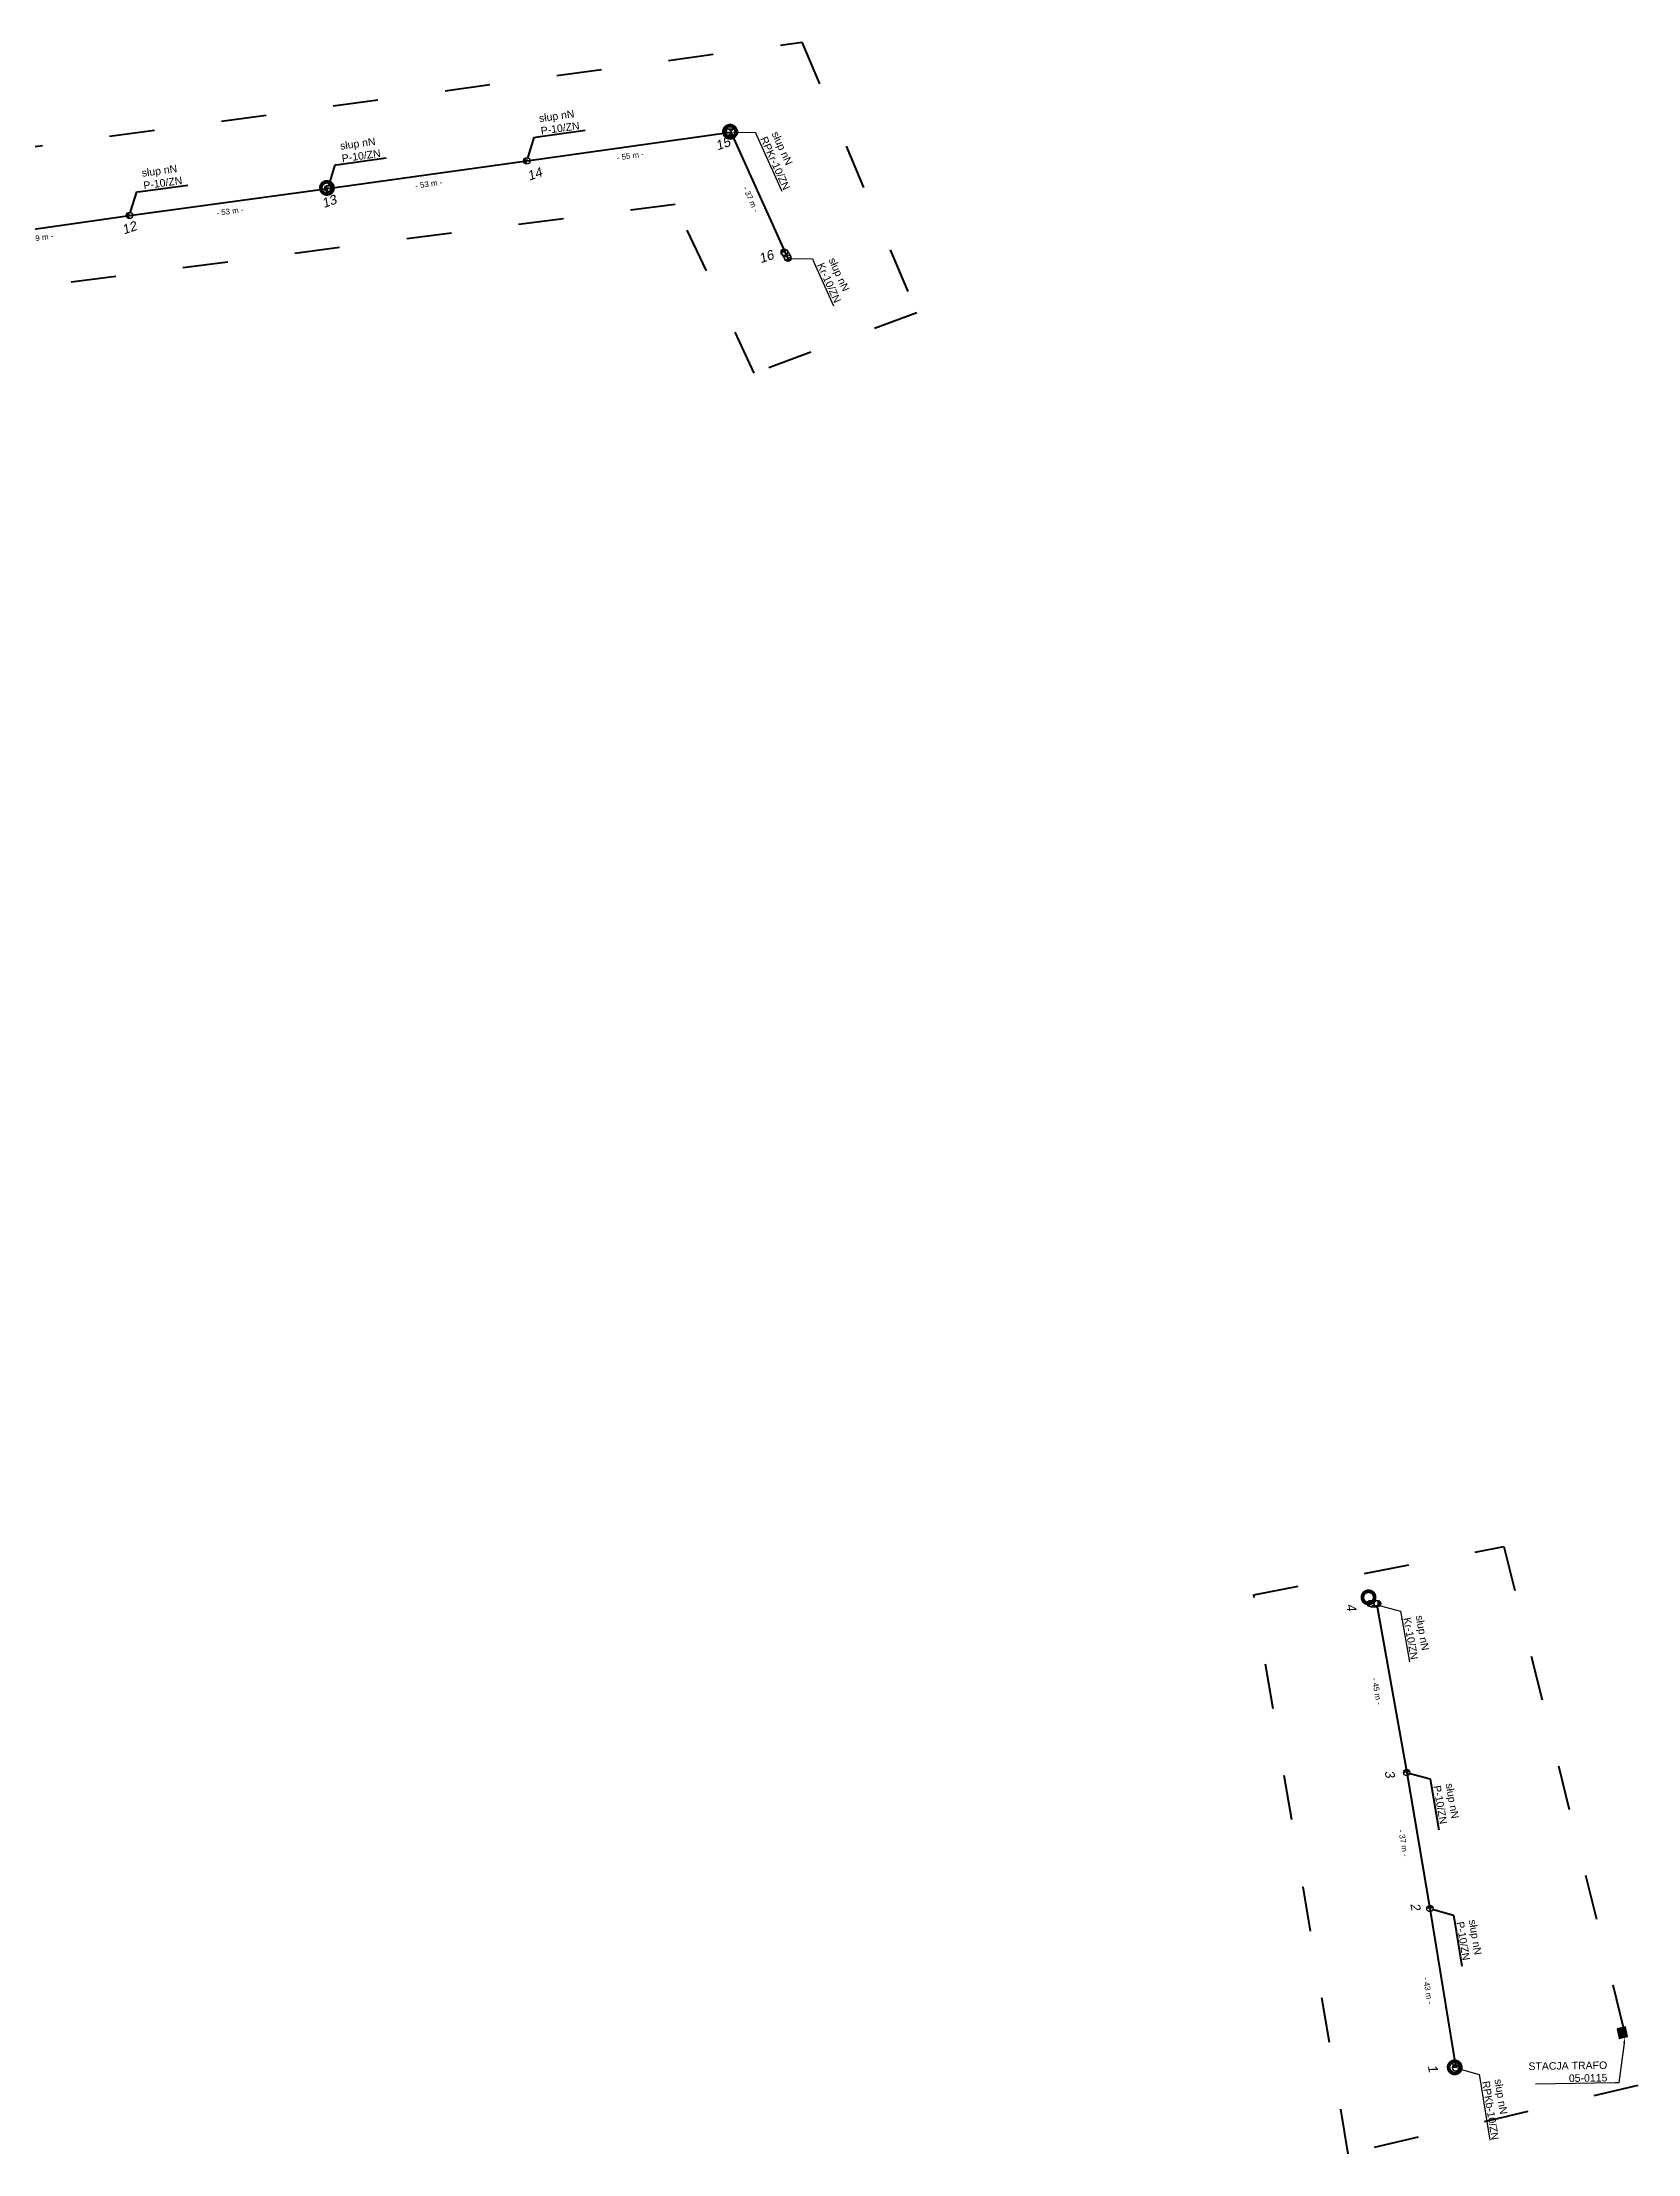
# Model space of a CAD drawing. Header units: metres. Extents: x 7531025 to 7555771, y 5771206 to 5789306.
# Drawn here: x 7548870 to 7549295, y 5774559 to 5775121 of the extents above; entities that cross this region are included whole.
import ezdxf
from ezdxf import colors
from ezdxf.entities.mleader import LeaderData, LeaderLine
from ezdxf.math import Vec2, Vec3

# ---------------------------------------------------------------- set-up
doc = ezdxf.new("R2010")
doc.units = ezdxf.units.M
doc.linetypes.add('GCAD_ISO03W100', pattern=[30, 12, -18])
for name, color, linetype, lineweight in [('!TELE', 30, 'SCARPLINE1A', 50), ('!trafo_05-0115', 6, 'GCAD_ISO03W100', 50), ('!trafo_05-0195', 6, 'GCAD_ISO03W100', 50), ('_MM LINIA Sn', 40, 'Continuous', 30), ('_numery slupow etap 4 cz. 2', 7, 'Continuous', 40)]:
    doc.layers.add(name, color=color, linetype=linetype, lineweight=lineweight)
for name, color, linetype in [('!wymiary', 7, 'Continuous'), ('_MM mufy', 3, 'Continuous'), ('_MM opisy', 7, 'Continuous'), ('_MM slupy', 5, 'Continuous'), ('_mm trafo', 3, 'Continuous')]:
    doc.layers.add(name, color=color, linetype=linetype)
doc.layers.add('_arkusze model', color=7, linetype='Continuous', lineweight=50, plot=False)
doc.styles.get("Standard").update_dxf_attribs({"font": 'ARIAL.TTF'})
doc.linetypes.add('SCARPLINE1A', pattern='A,2,[150,AAA.SHX,S=1,R=0,X=0,Y=0],1e-11', length=2)
doc.dimstyles.new('opis linie', dxfattribs={"dimtxt": 1.5, "dimasz": 0.18, "dimexe": 0.18, "dimexo": 0.0625, "dimgap": 2.5, "dimtad": 4, "dimdec": 0, "dimzin": 0, "dimdsep": 46, "dimtxsty": 'Standard', "dimcen": 0.09, "dimse1": 1, "dimse2": 1, "dimsd1": 1, "dimsd2": 1, "dimclrt": 256, "dimadec": 0, "dimazin": 0, "dimtfac": 1, "dimtdec": 0, "dimtofl": 0, "dimtmove": 0, "dimatfit": 3, "dimfxl": 1, "dimtfill": 1, "dimtolj": 1, "dimtzin": 0, "dimarcsym": 0})

# ---------------------------------------------------------------- blocks, each defined once
blk = doc.blocks.new('*D382')
at = {"layer": 'Defpoints', "color": 0}
for p in [(7549225.09, 5774705.13), (7549232.31, 5774660.4), (7549233.05, 5774660.53)]:
    blk.add_point(p, dxfattribs=at)
at = {"layer": '!wymiary', "insert": (7549225.12, 5774682.13), "char_height": 1.5, "attachment_point": 5, "rotation": 280.1181, "bg_fill": 3, "box_fill_scale": 1.1, "bg_fill_color": 9, "bg_fill_true_color": 13158600, "bg_fill_transparency": 0}
blk.add_mtext('\\A1;- 45 m -', dxfattribs=at)
blk = doc.blocks.new('*D383')
at = {"layer": 'Defpoints', "color": 0}
for p in [(7549233.05, 5774660.53), (7549238.5, 5774624.27), (7549239.24, 5774624.4)]:
    blk.add_point(p, dxfattribs=at)
at = {"layer": '!wymiary', "insert": (7549232.18, 5774641.79), "char_height": 1.5, "attachment_point": 5, "rotation": 279.7131, "bg_fill": 3, "box_fill_scale": 1.1, "bg_fill_color": 9, "bg_fill_true_color": 13158600, "bg_fill_transparency": 0}
blk.add_mtext('\\A1;- 37 m -', dxfattribs=at)
blk = doc.blocks.new('*D384')
at = {"layer": 'Defpoints', "color": 0}
for p in [(7549239.24, 5774624.4), (7549245.35, 5774581.92), (7549246.09, 5774582.04)]:
    blk.add_point(p, dxfattribs=at)
at = {"layer": '!wymiary', "insert": (7549238.7, 5774602.58), "char_height": 1.5, "attachment_point": 5, "rotation": 279.193, "bg_fill": 3, "box_fill_scale": 1.1, "bg_fill_color": 9, "bg_fill_true_color": 13158600, "bg_fill_transparency": 0}
blk.add_mtext('\\A1;- 43 m -', dxfattribs=at)
blk = doc.blocks.new('*D385')
at = {"layer": 'Defpoints', "color": 0}
for p in [(7549053.37, 5775096.61), (7549054.06, 5775096.92), (7549068.5, 5775063.05)]:
    blk.add_point(p, dxfattribs=at)
at = {"layer": '!wymiary', "insert": (7549058.64, 5775078.8), "char_height": 1.5, "attachment_point": 5, "rotation": 294.2683, "bg_fill": 3, "box_fill_scale": 1.1, "bg_fill_color": 9, "bg_fill_true_color": 13158600, "bg_fill_transparency": 0}
blk.add_mtext('\\A1;- 37 m -', dxfattribs=at)
blk = doc.blocks.new('*D386')
at = {"layer": 'Defpoints', "color": 0}
for p in [(7549053.37, 5775096.61), (7548999, 5775089.75), (7548999.11, 5775089)]:
    blk.add_point(p, dxfattribs=at)
at = {"layer": '!wymiary', "insert": (7549026.59, 5775090.32), "char_height": 1.5, "attachment_point": 5, "rotation": 7.9779, "bg_fill": 3, "box_fill_scale": 1.1, "bg_fill_color": 9, "bg_fill_true_color": 13158600, "bg_fill_transparency": 0}
blk.add_mtext('\\A1;- 55 m -', dxfattribs=at)
blk = doc.blocks.new('*D387')
at = {"layer": 'Defpoints', "color": 0}
for p in [(7548999.11, 5775089), (7548946.09, 5775082.41), (7548946.19, 5775081.67)]:
    blk.add_point(p, dxfattribs=at)
at = {"layer": '!wymiary', "insert": (7548973, 5775082.84), "char_height": 1.5, "attachment_point": 5, "rotation": 7.893, "bg_fill": 3, "box_fill_scale": 1.1, "bg_fill_color": 9, "bg_fill_true_color": 13158600, "bg_fill_transparency": 0}
blk.add_mtext('\\A1;- 53 m -', dxfattribs=at)
blk = doc.blocks.new('*D388')
at = {"layer": 'Defpoints', "color": 0}
for p in [(7548946.19, 5775081.67), (7548893.32, 5775075.24), (7548893.42, 5775074.49)]:
    blk.add_point(p, dxfattribs=at)
at = {"layer": '!wymiary', "insert": (7548920.14, 5775075.59), "char_height": 1.5, "attachment_point": 5, "rotation": 7.7422, "bg_fill": 3, "box_fill_scale": 1.1, "bg_fill_color": 9, "bg_fill_true_color": 13158600, "bg_fill_transparency": 0}
blk.add_mtext('\\A1;- 53 m -', dxfattribs=at)
blk = doc.blocks.new('*D389')
at = {"layer": 'Defpoints', "color": 0}
for p in [(7548893.42, 5775074.49), (7548844.88, 5775068.26), (7548844.99, 5775067.52)]:
    blk.add_point(p, dxfattribs=at)
at = {"layer": '!wymiary', "insert": (7548869.56, 5775068.52), "char_height": 1.5, "attachment_point": 5, "rotation": 8.1949, "bg_fill": 3, "box_fill_scale": 1.1, "bg_fill_color": 9, "bg_fill_true_color": 13158600, "bg_fill_transparency": 0}
blk.add_mtext('\\A1;- 49 m -', dxfattribs=at)
blk = doc.blocks.new('ZN')
at = {"layer": '_MM slupy', "transparency": 33554687}
h = blk.add_hatch(color=256, dxfattribs=at)
h.dxf.hatch_style = 1
h.paths.add_polyline_path([(0, -0.86), (0, 0.86, 1)])
at = {"layer": '_MM slupy'}
blk.add_circle((0, 0), 0.857, dxfattribs=at)
blk = doc.blocks.new('R')
at = {"layer": '_MM slupy', "transparency": 33554687}
h = blk.add_hatch(color=256, dxfattribs=at)
h.dxf.hatch_style = 1
h.paths.add_polyline_path([(-0.93, -0.86), (-0.93, 0.86, 1)])
h = blk.add_hatch(color=256, dxfattribs=at)
h.dxf.hatch_style = 1
h.paths.add_polyline_path([(0.93, 0.86), (0.93, -0.86, 1)])
at = {"layer": '_MM slupy'}
for points in [[(-0.93, 0.86), (0.93, 0.86)], [(-0.93, -0.86), (0.93, -0.86)]]:
    blk.add_lwpolyline(points, dxfattribs=at)
for centre in [(-0.93, 0), (0.93, 0)]:
    blk.add_circle(centre, 0.857, dxfattribs=at)
blk = doc.blocks.new('trafo')
at = {"layer": '_mm trafo'}
h = blk.add_hatch(color=256, dxfattribs=at)
h.dxf.hatch_style = 1
h.paths.add_polyline_path([(-1.15, 1.02), (-0.52, -1.51), (1.64, -0.96), (1.01, 1.59)])
at = {"layer": '_MM LINIA Sn', "color": 2, "lineweight": 60}
for p, q in [((0.58, 0.02), (-0.43, 0.9)), ((-0.32, -0.23), (0.58, 0.02)), ((0.58, -0.92), (-0.32, -0.23)), ((0.55, -0.72), (0.41, -0.9)), ((0.41, -0.9), (0.58, -0.92)), ((0.58, -0.92), (0.55, -0.72))]:
    blk.add_line(p, q, dxfattribs=at)
at = {"layer": '_mm trafo', "flags": 128}
blk.add_lwpolyline([(-0.52, -1.52), (1.64, -0.96), (0.98, 1.58), (-1.17, 0.99), (-0.52, -1.52)], close=True, dxfattribs=at)
blk = doc.blocks.new('mufa')
at = {"layer": '_MM mufy'}
h = blk.add_hatch(color=256, dxfattribs=at)
h.dxf.hatch_style = 1
h.paths.add_polyline_path([(2.15, 0.12, 1), (-2.1, -0.05, 1)])
h.paths.add_polyline_path([(-1.1, -0.01, -1), (1.15, 0.08, -1)], flags=16)
h.paths.add_polyline_path([(-0.83, 0, -1), (0.88, 0.07, -1)], flags=0)
blk = doc.blocks.new('q')
at = {"layer": '_MM slupy'}
blk.add_blockref('ZN', (0, 0), dxfattribs=at)
at = {"layer": '_MM opisy'}
ml = blk.add_multileader_mtext('Standard', dxfattribs=at)
ml.set_content('\\pxql;słup nN\\PP-10/ZN', color=256)
ml.set_leader_properties()
ml.build(insert=Vec2(0, 0))
ml.multileader.update_dxf_attribs({"has_text_frame": 1, "text_left_attachment_type": 5, "text_right_attachment_type": 5, "dogleg_length": 1, "arrow_head_size": 1})
ctx = ml.context
ctx.base_point, ctx.char_height, ctx.arrow_head_size, ctx.landing_gap_size, ctx.plane_origin = Vec3(3.75, 5.9), 2, 1, 1, Vec3(1.72, -1.42)
ctx.left_attachment, ctx.right_attachment = 5, 5
notes = []
notes.append((ctx, [(0, (1, 1, 0), (2.75, 5.9), (1, 0), 1, [(0, [(0, 0), (2.75, 5.9)], 0, [])])]))
ctx.mtext.insert, ctx.mtext.flow_direction = Vec3(4.75, 11.7), 5
ctx.mtext.has_bg_fill, ctx.mtext.bg_color, ctx.mtext.bg_scale_factor, ctx.mtext.bg_transparency, ctx.mtext.use_window_bg_color = 1, -1023410175, 1, 0, 1
for ctx, leaders in notes:
    for number, flags, end, landing, length, lines in leaders:
        leader = LeaderData()
        leader.index, (leader.has_last_leader_line, leader.has_dogleg_vector, leader.attachment_direction) = number, flags
        leader.last_leader_point, leader.dogleg_vector, leader.dogleg_length = Vec3(end), Vec3(landing), length
        for number, points, colour, breaks in lines:
            line = LeaderLine()
            line.index, line.vertices, line.color, line.breaks = number, Vec3.list(points), colors.encode_raw_color(colour), breaks
            leader.lines.append(line)
        ctx.leaders.append(leader)

msp = doc.modelspace()

# ---------------------------------------------------------------- linework, layer by layer
at = {"layer": '!TELE'}
for points in [[(7548374.83, 5774991.09), (7548422.69, 5774997.8), (7548463.16, 5775003.94), (7548496.97, 5775009.18), (7548541.05, 5775026.62), (7548590.71, 5775034.07), (7548640.59, 5775040.29), (7548693.09, 5775046.98), (7548743.19, 5775053.55), (7548794.93, 5775060.49), (7548844.99, 5775067.52), (7548893.42, 5775074.49), (7548946.19, 5775081.67), (7548999.11, 5775089), (7549053.37, 5775096.61), (7549068.5, 5775063.05)], [(7549225.09, 5774705.13), (7549233.05, 5774660.53), (7549239.24, 5774624.4), (7549246.09, 5774582.04)]]:
    msp.add_lwpolyline(points, dxfattribs=at)

# ---------------------------------------------------------------- block references
at = {"layer": '_arkusze model', "rotation": 357.3066721443945}
msp.add_blockref('trafo', (7549290.17, 5774591.36), dxfattribs=at)

# ---------------------------------------------------------------- next in the draw order: dimensions: what is measured, and where the dimension line sits
at = {"layer": '!wymiary'}
for p1, p2, picture, middle in [((7549068.5, 5775063.05), (7549053.37, 5775096.61), '*D385', (7549058.64, 5775078.8)), ((7549225.09, 5774705.13), (7549233.05, 5774660.53), '*D382', (7549225.12, 5774682.13))]:
    dim = msp.add_aligned_dim(p1=p1, p2=p2, distance=-0.75, dimstyle='opis linie', override={"dimpost": '- <> m -'}, dxfattribs=at)
    dim.commit()
    dim.dimension.update_dxf_attribs({"geometry": picture, "text_midpoint": middle})

# ---------------------------------------------------------------- next in the draw order: leaders
at = {"layer": '_mm trafo', "color": 3}
ml = msp.add_multileader_mtext('Standard', dxfattribs=at)
ml.set_content('STACJA TRAFO\\P05-0115', color=3)
ml.set_leader_properties()
ml.build(insert=Vec2(0, 0))
ml.multileader.update_dxf_attribs({"has_text_frame": 1, "text_left_attachment_type": 5, "text_right_attachment_type": 5, "dogleg_length": 1, "arrow_head_size": 1.5})
ctx = ml.context
ctx.base_point, ctx.char_height, ctx.arrow_head_size, ctx.plane_origin, ctx.plane_x_axis, ctx.plane_y_axis = Vec3(7549263.74, 5774577.64), 2, 1.5, Vec3(7549294.31, 5774559.27), Vec3(0.999891, 0.014731), Vec3(-0.014731, 0.999891)
ctx.left_attachment, ctx.right_attachment, ctx.text_align_type, ctx.attachment_type = 5, 5, 2, 2
notes = []
notes.append((ctx, [(0, (1, 1, 0), (7549289.45, 5774578.02), (-0.999891, -0.014731), 1, [(0, [(7549291.07, 5774590.07)], 0, [])])]))
ctx.mtext.insert, ctx.mtext.text_direction, ctx.mtext.rotation, ctx.mtext.alignment, ctx.mtext.flow_direction = Vec3(7549286.36, 5774583.75), Vec3(0.999891, 0.014731), 6.129723, 3, 5
ctx.mtext.has_bg_fill, ctx.mtext.bg_color, ctx.mtext.bg_scale_factor, ctx.mtext.bg_transparency, ctx.mtext.use_window_bg_color = 1, -1073741824, 1, 0, 1
for ctx, leaders in notes:
    for number, flags, end, landing, length, lines in leaders:
        leader = LeaderData()
        leader.index, (leader.has_last_leader_line, leader.has_dogleg_vector, leader.attachment_direction) = number, flags
        leader.last_leader_point, leader.dogleg_vector, leader.dogleg_length = Vec3(end), Vec3(landing), length
        for number, points, colour, breaks in lines:
            line = LeaderLine()
            line.index, line.vertices, line.color, line.breaks = number, Vec3.list(points), colors.encode_raw_color(colour), breaks
            leader.lines.append(line)
        ctx.leaders.append(leader)

# ---------------------------------------------------------------- next in the draw order: texts
at = {"layer": '_numery slupow etap 4 cz. 2', "oblique": 10}
for s, rotation, p in [('16', 19.0631, (7549061.32, 5775061.74)), ('4', 281.0935, (7549216.93, 5774705.2))]:
    msp.add_text(s, height=2.5, rotation=rotation, dxfattribs=at).set_placement(p)

# ---------------------------------------------------------------- next in the draw order: dimensions: what is measured, and where the dimension line sits
at = {"layer": '!wymiary'}
for p1, p2, picture, middle in [((7549053.37, 5775096.61), (7548999.11, 5775089), '*D386', (7549026.59, 5775090.32)), ((7549233.05, 5774660.53), (7549239.24, 5774624.4), '*D383', (7549232.18, 5774641.79))]:
    dim = msp.add_aligned_dim(p1=p1, p2=p2, distance=-0.75, dimstyle='opis linie', override={"dimpost": '- <> m -'}, dxfattribs=at)
    dim.commit()
    dim.dimension.update_dxf_attribs({"geometry": picture, "text_midpoint": middle})

# ---------------------------------------------------------------- next in the draw order: leaders
at = {"layer": '_MM opisy'}
ml = msp.add_multileader_mtext('Standard', dxfattribs=at)
ml.set_content('\\pxql;słup nN\\PKr-10/ZN', color=256)
ml.set_leader_properties()
ml.build(insert=Vec2(0, 0))
ml.multileader.update_dxf_attribs({"has_text_frame": 1, "text_left_attachment_type": 5, "text_right_attachment_type": 5, "dogleg_length": 1, "arrow_head_size": 1})
ctx = ml.context
ctx.base_point, ctx.char_height, ctx.arrow_head_size, ctx.landing_gap_size, ctx.plane_origin, ctx.plane_x_axis, ctx.plane_y_axis = Vec3(7549075.43, 5775062.05), 2, 1, 1, Vec3(7549067.91, 5775060.9), Vec3(0.411009, -0.911631), Vec3(0.911631, 0.411009)
ctx.left_attachment, ctx.right_attachment = 5, 5
notes = []
notes.append((ctx, [(0, (1, 1, 0), (7549075.01, 5775062.96), (0.411009, -0.911631), 1, [(0, [(7549068.5, 5775063.05), (7549075.01, 5775062.96)], 0, [])])]))
ctx.mtext.insert, ctx.mtext.text_direction, ctx.mtext.flow_direction = Vec3(7549081.09, 5775063.51), Vec3(0.411009, -0.911631), 5
ctx.mtext.has_bg_fill, ctx.mtext.bg_color, ctx.mtext.bg_scale_factor, ctx.mtext.bg_transparency, ctx.mtext.use_window_bg_color = 1, -1023410175, 1, 0, 1
ml = msp.add_multileader_mtext('Standard', dxfattribs=at)
ml.set_content('\\pxql;słup nN\\PKr-10/ZN', color=256)
ml.set_leader_properties()
ml.build(insert=Vec2(0, 0))
ml.multileader.update_dxf_attribs({"has_text_frame": 1, "text_left_attachment_type": 5, "text_right_attachment_type": 5, "dogleg_length": 1, "arrow_head_size": 1})
ctx = ml.context
ctx.base_point, ctx.char_height, ctx.arrow_head_size, ctx.landing_gap_size, ctx.plane_origin, ctx.plane_x_axis, ctx.plane_y_axis = Vec3(7549231.56, 5774702.47), 2, 1, 1, Vec3(7549223.99, 5774703.19), Vec3(0.175678, -0.984448), Vec3(0.984448, 0.175678)
ctx.left_attachment, ctx.right_attachment = 5, 5
notes.append((ctx, [(0, (1, 1, 0), (7549231.38, 5774703.46), (0.175678, -0.984448), 1, [(0, [(7549225.09, 5774705.13), (7549231.38, 5774703.46)], 0, [])])]))
ctx.mtext.insert, ctx.mtext.text_direction, ctx.mtext.flow_direction = Vec3(7549237.41, 5774702.5), Vec3(0.175678, -0.984448), 5
ctx.mtext.has_bg_fill, ctx.mtext.bg_color, ctx.mtext.bg_scale_factor, ctx.mtext.bg_transparency, ctx.mtext.use_window_bg_color = 1, -1023410175, 1, 0, 1
for ctx, leaders in notes:
    for number, flags, end, landing, length, lines in leaders:
        leader = LeaderData()
        leader.index, (leader.has_last_leader_line, leader.has_dogleg_vector, leader.attachment_direction) = number, flags
        leader.last_leader_point, leader.dogleg_vector, leader.dogleg_length = Vec3(end), Vec3(landing), length
        for number, points, colour, breaks in lines:
            line = LeaderLine()
            line.index, line.vertices, line.color, line.breaks = number, Vec3.list(points), colors.encode_raw_color(colour), breaks
            leader.lines.append(line)
        ctx.leaders.append(leader)

# ---------------------------------------------------------------- next in the draw order: block references
at = {"layer": '!TELE', "rotation": 279.7130983622794}
msp.add_blockref('q', (7549233.05, 5774660.53), dxfattribs=at)
at = {"rotation": 301.8029284394162}
msp.add_blockref('R', (7549068.03, 5775063.9), dxfattribs=at)
at = {"color": 5, "lineweight": 70}
msp.add_blockref('mufa', (7549222.88, 5774707.07), dxfattribs=at)
msp.add_blockref('R', (7549224.35, 5774705.43))

# ---------------------------------------------------------------- next in the draw order: dimensions: what is measured, and where the dimension line sits
at = {"layer": '!wymiary'}
for p1, p2, picture, middle in [((7548999.11, 5775089), (7548946.19, 5775081.67), '*D387', (7548973, 5775082.84)), ((7549239.24, 5774624.4), (7549246.09, 5774582.04), '*D384', (7549238.7, 5774602.58))]:
    dim = msp.add_aligned_dim(p1=p1, p2=p2, distance=-0.75, dimstyle='opis linie', override={"dimpost": '- <> m -'}, dxfattribs=at)
    dim.commit()
    dim.dimension.update_dxf_attribs({"geometry": picture, "text_midpoint": middle})

# ---------------------------------------------------------------- next in the draw order: leaders
at = {"layer": '_MM opisy'}
ml = msp.add_multileader_mtext('Standard', dxfattribs=at)
ml.set_content('\\pxql;słup nN\\PRPKr-10/ZN', color=256)
ml.set_leader_properties()
ml.build(insert=Vec2(0, 0))
ml.multileader.update_dxf_attribs({"has_text_frame": 1, "text_left_attachment_type": 5, "text_right_attachment_type": 5, "dogleg_length": 1, "arrow_head_size": 1})
ctx = ml.context
ctx.base_point, ctx.char_height, ctx.arrow_head_size, ctx.landing_gap_size, ctx.plane_origin, ctx.plane_x_axis, ctx.plane_y_axis = Vec3(7549060.29, 5775095.61), 2, 1, 1, Vec3(7549052.78, 5775094.46), Vec3(0.411009, -0.911631), Vec3(0.911631, 0.411009)
ctx.left_attachment, ctx.right_attachment = 5, 5
notes = []
notes.append((ctx, [(0, (1, 1, 0), (7549059.88, 5775096.52), (0.411009, -0.911631), 1, [(0, [(7549053.37, 5775096.61), (7549059.88, 5775096.52)], 0, [])])]))
ctx.mtext.insert, ctx.mtext.text_direction, ctx.mtext.flow_direction = Vec3(7549065.96, 5775097.07), Vec3(0.411009, -0.911631), 5
ctx.mtext.has_bg_fill, ctx.mtext.bg_color, ctx.mtext.bg_scale_factor, ctx.mtext.bg_transparency, ctx.mtext.use_window_bg_color = 1, -1023410175, 1, 0, 1
for ctx, leaders in notes:
    for number, flags, end, landing, length, lines in leaders:
        leader = LeaderData()
        leader.index, (leader.has_last_leader_line, leader.has_dogleg_vector, leader.attachment_direction) = number, flags
        leader.last_leader_point, leader.dogleg_vector, leader.dogleg_length = Vec3(end), Vec3(landing), length
        for number, points, colour, breaks in lines:
            line = LeaderLine()
            line.index, line.vertices, line.color, line.breaks = number, Vec3.list(points), colors.encode_raw_color(colour), breaks
            leader.lines.append(line)
        ctx.leaders.append(leader)

# ---------------------------------------------------------------- next in the draw order: block references
at = {"layer": '!TELE'}
for p, rotation in [((7548999.11, 5775089), 7.977936237621229), ((7549239.24, 5774624.4), 279.19296507478)]:
    msp.add_blockref('q', p, dxfattribs=dict(at, rotation=rotation))
at = {"color": 5, "lineweight": 70}
msp.add_blockref('mufa', (7549053.09, 5775096.69), dxfattribs=at)
msp.add_blockref('R', (7549053.37, 5775096.61))
at = {"layer": '_MM slupy', "rotation": 279.19296507478}
msp.add_blockref('ZN', (7549246.09, 5774582.04), dxfattribs=at)

# ---------------------------------------------------------------- next in the draw order: texts
at = {"layer": '_numery slupow etap 4 cz. 2', "oblique": 10}
for s, rotation, p in [('15', 19.0631, (7549049.79, 5775091.75)), ('3', 281.0935, (7549227.16, 5774660.85)), ('1', 281.0935, (7549238.64, 5774582.6))]:
    msp.add_text(s, height=2.5, rotation=rotation, dxfattribs=at).set_placement(p)

# ---------------------------------------------------------------- next in the draw order: dimensions: what is measured, and where the dimension line sits
at = {"layer": '!wymiary'}
dim = msp.add_aligned_dim(p1=(7548946.19, 5775081.67), p2=(7548893.42, 5775074.49), distance=-0.75, dimstyle='opis linie', override={"dimpost": '- <> m -'}, dxfattribs=at)
dim.commit()
dim.dimension.update_dxf_attribs({"geometry": '*D388', "text_midpoint": (7548920.14, 5775075.59)})

# ---------------------------------------------------------------- next in the draw order: block references
at = {"layer": '!TELE', "rotation": 7.893027765339675}
msp.add_blockref('q', (7548946.19, 5775081.67), dxfattribs=at)

# ---------------------------------------------------------------- next in the draw order: texts
at = {"layer": '_numery slupow etap 4 cz. 2', "oblique": 10}
for s, rotation, p in [('14', 19.0631, (7548999.73, 5775083.69)), ('2', 281.0935, (7549233.99, 5774625.6))]:
    msp.add_text(s, height=2.5, rotation=rotation, dxfattribs=at).set_placement(p)

# ---------------------------------------------------------------- next in the draw order: dimensions: what is measured, and where the dimension line sits
at = {"layer": '!wymiary'}
dim = msp.add_aligned_dim(p1=(7548893.42, 5775074.49), p2=(7548844.99, 5775067.52), distance=-0.75, dimstyle='opis linie', override={"dimpost": '- <> m -'}, dxfattribs=at)
dim.commit()
dim.dimension.update_dxf_attribs({"geometry": '*D389', "text_midpoint": (7548869.56, 5775068.52)})

# ---------------------------------------------------------------- next in the draw order: leaders
at = {"layer": '_MM opisy'}
ml = msp.add_multileader_mtext('Standard', dxfattribs=at)
ml.set_content('\\pxql;słup nN\\PRPKb-10/ZN', color=256)
ml.set_leader_properties()
ml.build(insert=Vec2(0, 0))
ml.multileader.update_dxf_attribs({"has_text_frame": 1, "text_left_attachment_type": 5, "text_right_attachment_type": 5, "dogleg_length": 1, "arrow_head_size": 1})
ctx = ml.context
ctx.base_point, ctx.char_height, ctx.arrow_head_size, ctx.landing_gap_size, ctx.plane_origin, ctx.plane_x_axis, ctx.plane_y_axis = Vec3(7549252.52, 5774579.28), 2, 1, 1, Vec3(7549244.96, 5774580.12), Vec3(0.15976, -0.987156), Vec3(0.987156, 0.15976)
ctx.left_attachment, ctx.right_attachment = 5, 5
notes = []
notes.append((ctx, [(0, (1, 1, 0), (7549252.36, 5774580.26), (0.15976, -0.987156), 1, [(0, [(7549246.09, 5774582.04), (7549252.36, 5774580.26)], 0, [])])]))
ctx.mtext.insert, ctx.mtext.text_direction, ctx.mtext.flow_direction = Vec3(7549258.37, 5774579.21), Vec3(0.15976, -0.987156), 5
ctx.mtext.has_bg_fill, ctx.mtext.bg_color, ctx.mtext.bg_scale_factor, ctx.mtext.bg_transparency, ctx.mtext.use_window_bg_color = 1, -1023410175, 1, 0, 1
for ctx, leaders in notes:
    for number, flags, end, landing, length, lines in leaders:
        leader = LeaderData()
        leader.index, (leader.has_last_leader_line, leader.has_dogleg_vector, leader.attachment_direction) = number, flags
        leader.last_leader_point, leader.dogleg_vector, leader.dogleg_length = Vec3(end), Vec3(landing), length
        for number, points, colour, breaks in lines:
            line = LeaderLine()
            line.index, line.vertices, line.color, line.breaks = number, Vec3.list(points), colors.encode_raw_color(colour), breaks
            leader.lines.append(line)
        ctx.leaders.append(leader)

# ---------------------------------------------------------------- next in the draw order: linework, layer by layer
at = {"layer": '!trafo_05-0115'}
msp.add_lwpolyline([(7549192.38, 5774707.8), (7549258.93, 5774720.58), (7549294.51, 5774577.29), (7549217.53, 5774559.18)], close=True, dxfattribs=at)

# ---------------------------------------------------------------- next in the draw order: block references
at = {"layer": '!TELE', "rotation": 7.742152261070619}
msp.add_blockref('q', (7548893.42, 5775074.49), dxfattribs=at)
at = {"color": 5, "lineweight": 70}
for p in [(7548945.91, 5775081.75), (7549245.8, 5774582.12)]:
    msp.add_blockref('mufa', p, dxfattribs=at)
at = {"layer": '_MM slupy', "rotation": 279.19296507478}
msp.add_blockref('ZN', (7549246.09, 5774583.3), dxfattribs=at)

# ---------------------------------------------------------------- next in the draw order: texts
at = {"layer": '_numery slupow etap 4 cz. 2', "oblique": 10}
msp.add_text('13', height=2.5, rotation=19.0631, dxfattribs=at).set_placement((7548945.08, 5775076.43))

# ---------------------------------------------------------------- next in the draw order: linework, layer by layer
at = {"layer": '!trafo_05-0195'}
msp.add_lwpolyline([(7547568.68, 5775068.12), (7547601.45, 5775095.16), (7547654.23, 5775054.28), (7548152.6, 5774984.93), (7548531.43, 5775047.03), (7549072.24, 5775120.52), (7549102.77, 5775048.58), (7549059.58, 5775032.54), (7549038.56, 5775077.42), (7548561.02, 5775015.93), (7548495.04, 5774994.91), (7548357.25, 5774960.94), (7548169.65, 5774940.57), (7547589.19, 5775019.25)], close=True, dxfattribs=at)

# ---------------------------------------------------------------- next in the draw order: texts
at = {"layer": '_numery slupow etap 4 cz. 2', "oblique": 10}
msp.add_text('12', height=2.5, rotation=19.0631, dxfattribs=at).set_placement((7548891.94, 5775069.4))

doc.saveas('drawing.dxf')
